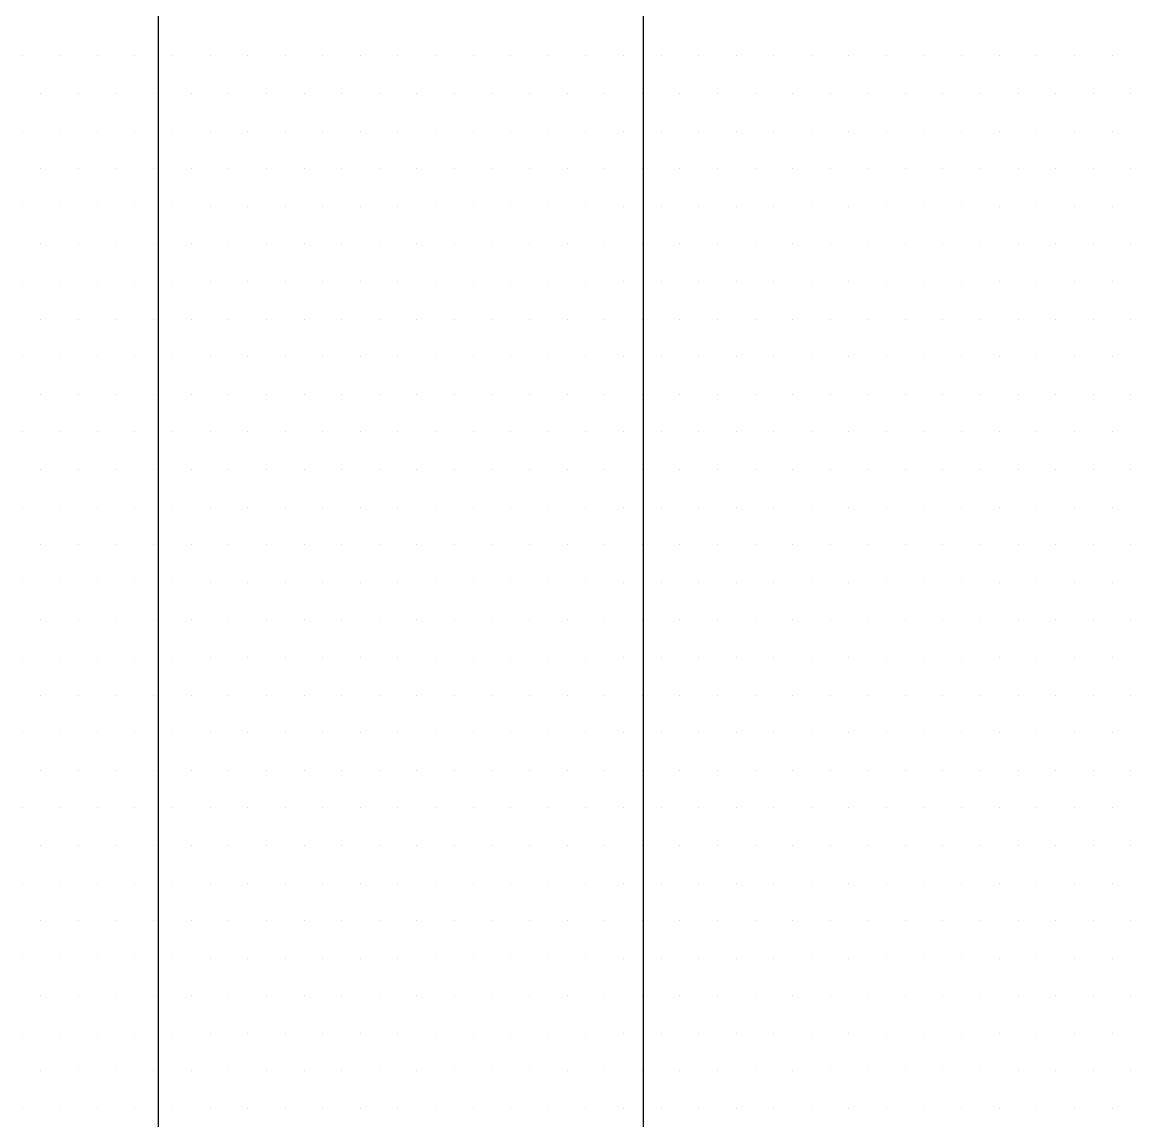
# Model space of a CAD drawing. Header units: millimetres. Extents: x 43168.9 to 43194.6, y -25545.1 to -25543.4.
# Drawn here: x 43175.3739 to 43175.4676, y -25544.0973 to -25544.0045 of the extents above; entities that cross this region are included whole.
import ezdxf

# ---------------------------------------------------------------- set-up
doc = ezdxf.new("R2010")
doc.units = ezdxf.units.MM
doc.header["$LTSCALE"] = 200
doc.layers.add('olcuic_sgh', color=183, linetype='Continuous')
doc.layers.add('tarama-zemin_sgh', color=197, linetype='Continuous')

msp = doc.modelspace()

# ---------------------------------------------------------------- linework, layer by layer
at = {"layer": 'olcuic_sgh'}
for p, q in [((43175.385397, -25543.91366), (43175.385397, -25544.465169)), ((43175.426361, -25543.91366), (43175.426361, -25544.465169))]:
    msp.add_line(p, q, dxfattribs=at)
at = {"layer": 'tarama-zemin_sgh'}
for p, q in [((43175.3739, -25544.00735), (43175.3739, -25544.00735)), ((43175.377075, -25544.00735), (43175.377075, -25544.00735)), ((43175.38025, -25544.00735), (43175.38025, -25544.00735)), ((43175.383425, -25544.00735), (43175.383425, -25544.00735)), ((43175.3866, -25544.00735), (43175.3866, -25544.00735)), ((43175.389775, -25544.00735), (43175.389775, -25544.00735)), ((43175.39295, -25544.00735), (43175.39295, -25544.00735)), ((43175.396125, -25544.00735), (43175.396125, -25544.00735)), ((43175.3993, -25544.00735), (43175.3993, -25544.00735)), ((43175.402475, -25544.00735), (43175.402475, -25544.00735)), ((43175.40565, -25544.00735), (43175.40565, -25544.00735)), ((43175.408825, -25544.00735), (43175.408825, -25544.00735)), ((43175.412, -25544.00735), (43175.412, -25544.00735)), ((43175.415175, -25544.00735), (43175.415175, -25544.00735)), ((43175.41835, -25544.00735), (43175.41835, -25544.00735)), ((43175.421525, -25544.00735), (43175.421525, -25544.00735)), ((43175.4247, -25544.00735), (43175.4247, -25544.00735)), ((43175.427875, -25544.00735), (43175.427875, -25544.00735)), ((43175.43105, -25544.00735), (43175.43105, -25544.00735)), ((43175.434225, -25544.00735), (43175.434225, -25544.00735)), ((43175.4374, -25544.00735), (43175.4374, -25544.00735)), ((43175.440575, -25544.00735), (43175.440575, -25544.00735)), ((43175.44375, -25544.00735), (43175.44375, -25544.00735)), ((43175.446925, -25544.00735), (43175.446925, -25544.00735)), ((43175.4501, -25544.00735), (43175.4501, -25544.00735)), ((43175.453275, -25544.00735), (43175.453275, -25544.00735)), ((43175.45645, -25544.00735), (43175.45645, -25544.00735)), ((43175.459625, -25544.00735), (43175.459625, -25544.00735)), ((43175.4628, -25544.00735), (43175.4628, -25544.00735)), ((43175.465975, -25544.00735), (43175.465975, -25544.00735)), ((43175.375487, -25544.010525), (43175.375487, -25544.010525)), ((43175.378662, -25544.010525), (43175.378662, -25544.010525)), ((43175.381837, -25544.010525), (43175.381837, -25544.010525)), ((43175.385012, -25544.010525), (43175.385012, -25544.010525)), ((43175.388187, -25544.010525), (43175.388187, -25544.010525)), ((43175.391362, -25544.010525), (43175.391362, -25544.010525)), ((43175.394537, -25544.010525), (43175.394537, -25544.010525)), ((43175.397712, -25544.010525), (43175.397712, -25544.010525)), ((43175.400887, -25544.010525), (43175.400887, -25544.010525)), ((43175.404062, -25544.010525), (43175.404062, -25544.010525)), ((43175.407237, -25544.010525), (43175.407237, -25544.010525)), ((43175.410412, -25544.010525), (43175.410412, -25544.010525)), ((43175.413587, -25544.010525), (43175.413587, -25544.010525)), ((43175.416762, -25544.010525), (43175.416762, -25544.010525)), ((43175.419937, -25544.010525), (43175.419937, -25544.010525)), ((43175.423112, -25544.010525), (43175.423112, -25544.010525)), ((43175.426287, -25544.010525), (43175.426287, -25544.010525)), ((43175.429462, -25544.010525), (43175.429462, -25544.010525)), ((43175.432637, -25544.010525), (43175.432637, -25544.010525)), ((43175.435812, -25544.010525), (43175.435812, -25544.010525)), ((43175.438987, -25544.010525), (43175.438987, -25544.010525)), ((43175.442162, -25544.010525), (43175.442162, -25544.010525)), ((43175.445337, -25544.010525), (43175.445337, -25544.010525)), ((43175.448512, -25544.010525), (43175.448512, -25544.010525)), ((43175.451687, -25544.010525), (43175.451687, -25544.010525)), ((43175.454862, -25544.010525), (43175.454862, -25544.010525)), ((43175.458037, -25544.010525), (43175.458037, -25544.010525)), ((43175.461212, -25544.010525), (43175.461212, -25544.010525)), ((43175.464387, -25544.010525), (43175.464387, -25544.010525)), ((43175.467562, -25544.010525), (43175.467562, -25544.010525)), ((43175.3739, -25544.0137), (43175.3739, -25544.0137)), ((43175.377075, -25544.0137), (43175.377075, -25544.0137)), ((43175.38025, -25544.0137), (43175.38025, -25544.0137)), ((43175.383425, -25544.0137), (43175.383425, -25544.0137)), ((43175.3866, -25544.0137), (43175.3866, -25544.0137)), ((43175.389775, -25544.0137), (43175.389775, -25544.0137)), ((43175.39295, -25544.0137), (43175.39295, -25544.0137)), ((43175.396125, -25544.0137), (43175.396125, -25544.0137)), ((43175.3993, -25544.0137), (43175.3993, -25544.0137)), ((43175.402475, -25544.0137), (43175.402475, -25544.0137)), ((43175.40565, -25544.0137), (43175.40565, -25544.0137)), ((43175.408825, -25544.0137), (43175.408825, -25544.0137)), ((43175.412, -25544.0137), (43175.412, -25544.0137)), ((43175.415175, -25544.0137), (43175.415175, -25544.0137)), ((43175.41835, -25544.0137), (43175.41835, -25544.0137)), ((43175.421525, -25544.0137), (43175.421525, -25544.0137)), ((43175.4247, -25544.0137), (43175.4247, -25544.0137)), ((43175.427875, -25544.0137), (43175.427875, -25544.0137)), ((43175.43105, -25544.0137), (43175.43105, -25544.0137)), ((43175.434225, -25544.0137), (43175.434225, -25544.0137)), ((43175.4374, -25544.0137), (43175.4374, -25544.0137)), ((43175.440575, -25544.0137), (43175.440575, -25544.0137)), ((43175.44375, -25544.0137), (43175.44375, -25544.0137)), ((43175.446925, -25544.0137), (43175.446925, -25544.0137)), ((43175.4501, -25544.0137), (43175.4501, -25544.0137)), ((43175.453275, -25544.0137), (43175.453275, -25544.0137)), ((43175.45645, -25544.0137), (43175.45645, -25544.0137)), ((43175.459625, -25544.0137), (43175.459625, -25544.0137)), ((43175.4628, -25544.0137), (43175.4628, -25544.0137)), ((43175.465975, -25544.0137), (43175.465975, -25544.0137)), ((43175.375487, -25544.016875), (43175.375487, -25544.016875)), ((43175.378662, -25544.016875), (43175.378662, -25544.016875)), ((43175.381837, -25544.016875), (43175.381837, -25544.016875)), ((43175.385012, -25544.016875), (43175.385012, -25544.016875)), ((43175.388187, -25544.016875), (43175.388187, -25544.016875)), ((43175.391362, -25544.016875), (43175.391362, -25544.016875)), ((43175.394537, -25544.016875), (43175.394537, -25544.016875)), ((43175.397712, -25544.016875), (43175.397712, -25544.016875)), ((43175.400887, -25544.016875), (43175.400887, -25544.016875)), ((43175.404062, -25544.016875), (43175.404062, -25544.016875)), ((43175.407237, -25544.016875), (43175.407237, -25544.016875)), ((43175.410412, -25544.016875), (43175.410412, -25544.016875)), ((43175.413587, -25544.016875), (43175.413587, -25544.016875)), ((43175.416762, -25544.016875), (43175.416762, -25544.016875)), ((43175.419937, -25544.016875), (43175.419937, -25544.016875)), ((43175.423112, -25544.016875), (43175.423112, -25544.016875)), ((43175.426287, -25544.016875), (43175.426287, -25544.016875)), ((43175.429462, -25544.016875), (43175.429462, -25544.016875)), ((43175.432637, -25544.016875), (43175.432637, -25544.016875)), ((43175.435812, -25544.016875), (43175.435812, -25544.016875)), ((43175.438987, -25544.016875), (43175.438987, -25544.016875)), ((43175.442162, -25544.016875), (43175.442162, -25544.016875)), ((43175.445337, -25544.016875), (43175.445337, -25544.016875)), ((43175.448512, -25544.016875), (43175.448512, -25544.016875)), ((43175.451687, -25544.016875), (43175.451687, -25544.016875)), ((43175.454862, -25544.016875), (43175.454862, -25544.016875)), ((43175.458037, -25544.016875), (43175.458037, -25544.016875)), ((43175.461212, -25544.016875), (43175.461212, -25544.016875)), ((43175.464387, -25544.016875), (43175.464387, -25544.016875)), ((43175.467562, -25544.016875), (43175.467562, -25544.016875)), ((43175.3739, -25544.02005), (43175.3739, -25544.02005)), ((43175.377075, -25544.02005), (43175.377075, -25544.02005)), ((43175.38025, -25544.02005), (43175.38025, -25544.02005)), ((43175.383425, -25544.02005), (43175.383425, -25544.02005)), ((43175.3866, -25544.02005), (43175.3866, -25544.02005)), ((43175.389775, -25544.02005), (43175.389775, -25544.02005)), ((43175.39295, -25544.02005), (43175.39295, -25544.02005)), ((43175.396125, -25544.02005), (43175.396125, -25544.02005)), ((43175.3993, -25544.02005), (43175.3993, -25544.02005)), ((43175.402475, -25544.02005), (43175.402475, -25544.02005)), ((43175.40565, -25544.02005), (43175.40565, -25544.02005)), ((43175.408825, -25544.02005), (43175.408825, -25544.02005)), ((43175.412, -25544.02005), (43175.412, -25544.02005)), ((43175.415175, -25544.02005), (43175.415175, -25544.02005)), ((43175.41835, -25544.02005), (43175.41835, -25544.02005)), ((43175.421525, -25544.02005), (43175.421525, -25544.02005)), ((43175.4247, -25544.02005), (43175.4247, -25544.02005)), ((43175.427875, -25544.02005), (43175.427875, -25544.02005)), ((43175.43105, -25544.02005), (43175.43105, -25544.02005)), ((43175.434225, -25544.02005), (43175.434225, -25544.02005)), ((43175.4374, -25544.02005), (43175.4374, -25544.02005)), ((43175.440575, -25544.02005), (43175.440575, -25544.02005)), ((43175.44375, -25544.02005), (43175.44375, -25544.02005)), ((43175.446925, -25544.02005), (43175.446925, -25544.02005)), ((43175.4501, -25544.02005), (43175.4501, -25544.02005)), ((43175.453275, -25544.02005), (43175.453275, -25544.02005)), ((43175.45645, -25544.02005), (43175.45645, -25544.02005)), ((43175.459625, -25544.02005), (43175.459625, -25544.02005)), ((43175.4628, -25544.02005), (43175.4628, -25544.02005)), ((43175.465975, -25544.02005), (43175.465975, -25544.02005)), ((43175.375487, -25544.023225), (43175.375487, -25544.023225)), ((43175.378662, -25544.023225), (43175.378662, -25544.023225)), ((43175.381837, -25544.023225), (43175.381837, -25544.023225)), ((43175.385012, -25544.023225), (43175.385012, -25544.023225)), ((43175.388187, -25544.023225), (43175.388187, -25544.023225)), ((43175.391362, -25544.023225), (43175.391362, -25544.023225)), ((43175.394537, -25544.023225), (43175.394537, -25544.023225)), ((43175.397712, -25544.023225), (43175.397712, -25544.023225)), ((43175.400887, -25544.023225), (43175.400887, -25544.023225)), ((43175.404062, -25544.023225), (43175.404062, -25544.023225)), ((43175.407237, -25544.023225), (43175.407237, -25544.023225)), ((43175.410412, -25544.023225), (43175.410412, -25544.023225)), ((43175.413587, -25544.023225), (43175.413587, -25544.023225)), ((43175.416762, -25544.023225), (43175.416762, -25544.023225)), ((43175.419937, -25544.023225), (43175.419937, -25544.023225)), ((43175.423112, -25544.023225), (43175.423112, -25544.023225)), ((43175.426287, -25544.023225), (43175.426287, -25544.023225)), ((43175.429462, -25544.023225), (43175.429462, -25544.023225)), ((43175.432637, -25544.023225), (43175.432637, -25544.023225)), ((43175.435812, -25544.023225), (43175.435812, -25544.023225)), ((43175.438987, -25544.023225), (43175.438987, -25544.023225)), ((43175.442162, -25544.023225), (43175.442162, -25544.023225)), ((43175.445337, -25544.023225), (43175.445337, -25544.023225)), ((43175.448512, -25544.023225), (43175.448512, -25544.023225)), ((43175.451687, -25544.023225), (43175.451687, -25544.023225)), ((43175.454862, -25544.023225), (43175.454862, -25544.023225)), ((43175.458037, -25544.023225), (43175.458037, -25544.023225)), ((43175.461212, -25544.023225), (43175.461212, -25544.023225)), ((43175.464387, -25544.023225), (43175.464387, -25544.023225)), ((43175.467562, -25544.023225), (43175.467562, -25544.023225)), ((43175.3739, -25544.0264), (43175.3739, -25544.0264)), ((43175.377075, -25544.0264), (43175.377075, -25544.0264)), ((43175.38025, -25544.0264), (43175.38025, -25544.0264)), ((43175.383425, -25544.0264), (43175.383425, -25544.0264)), ((43175.3866, -25544.0264), (43175.3866, -25544.0264)), ((43175.389775, -25544.0264), (43175.389775, -25544.0264)), ((43175.39295, -25544.0264), (43175.39295, -25544.0264)), ((43175.396125, -25544.0264), (43175.396125, -25544.0264)), ((43175.3993, -25544.0264), (43175.3993, -25544.0264)), ((43175.402475, -25544.0264), (43175.402475, -25544.0264)), ((43175.40565, -25544.0264), (43175.40565, -25544.0264)), ((43175.408825, -25544.0264), (43175.408825, -25544.0264)), ((43175.412, -25544.0264), (43175.412, -25544.0264)), ((43175.415175, -25544.0264), (43175.415175, -25544.0264)), ((43175.41835, -25544.0264), (43175.41835, -25544.0264)), ((43175.421525, -25544.0264), (43175.421525, -25544.0264)), ((43175.4247, -25544.0264), (43175.4247, -25544.0264)), ((43175.427875, -25544.0264), (43175.427875, -25544.0264)), ((43175.43105, -25544.0264), (43175.43105, -25544.0264)), ((43175.434225, -25544.0264), (43175.434225, -25544.0264)), ((43175.4374, -25544.0264), (43175.4374, -25544.0264)), ((43175.440575, -25544.0264), (43175.440575, -25544.0264)), ((43175.44375, -25544.0264), (43175.44375, -25544.0264)), ((43175.446925, -25544.0264), (43175.446925, -25544.0264)), ((43175.4501, -25544.0264), (43175.4501, -25544.0264)), ((43175.453275, -25544.0264), (43175.453275, -25544.0264)), ((43175.45645, -25544.0264), (43175.45645, -25544.0264)), ((43175.459625, -25544.0264), (43175.459625, -25544.0264)), ((43175.4628, -25544.0264), (43175.4628, -25544.0264)), ((43175.465975, -25544.0264), (43175.465975, -25544.0264)), ((43175.375487, -25544.029575), (43175.375487, -25544.029575)), ((43175.378662, -25544.029575), (43175.378662, -25544.029575)), ((43175.381837, -25544.029575), (43175.381837, -25544.029575)), ((43175.385012, -25544.029575), (43175.385012, -25544.029575)), ((43175.388187, -25544.029575), (43175.388187, -25544.029575)), ((43175.391362, -25544.029575), (43175.391362, -25544.029575)), ((43175.394537, -25544.029575), (43175.394537, -25544.029575)), ((43175.397712, -25544.029575), (43175.397712, -25544.029575)), ((43175.400887, -25544.029575), (43175.400887, -25544.029575)), ((43175.404062, -25544.029575), (43175.404062, -25544.029575)), ((43175.407237, -25544.029575), (43175.407237, -25544.029575)), ((43175.410412, -25544.029575), (43175.410412, -25544.029575)), ((43175.413587, -25544.029575), (43175.413587, -25544.029575)), ((43175.416762, -25544.029575), (43175.416762, -25544.029575)), ((43175.419937, -25544.029575), (43175.419937, -25544.029575)), ((43175.423112, -25544.029575), (43175.423112, -25544.029575)), ((43175.426287, -25544.029575), (43175.426287, -25544.029575)), ((43175.429462, -25544.029575), (43175.429462, -25544.029575)), ((43175.432637, -25544.029575), (43175.432637, -25544.029575)), ((43175.435812, -25544.029575), (43175.435812, -25544.029575)), ((43175.438987, -25544.029575), (43175.438987, -25544.029575)), ((43175.442162, -25544.029575), (43175.442162, -25544.029575)), ((43175.445337, -25544.029575), (43175.445337, -25544.029575)), ((43175.448512, -25544.029575), (43175.448512, -25544.029575)), ((43175.451687, -25544.029575), (43175.451687, -25544.029575)), ((43175.454862, -25544.029575), (43175.454862, -25544.029575)), ((43175.458037, -25544.029575), (43175.458037, -25544.029575)), ((43175.461212, -25544.029575), (43175.461212, -25544.029575)), ((43175.464387, -25544.029575), (43175.464387, -25544.029575)), ((43175.467562, -25544.029575), (43175.467562, -25544.029575)), ((43175.3739, -25544.03275), (43175.3739, -25544.03275)), ((43175.377075, -25544.03275), (43175.377075, -25544.03275)), ((43175.38025, -25544.03275), (43175.38025, -25544.03275)), ((43175.383425, -25544.03275), (43175.383425, -25544.03275)), ((43175.3866, -25544.03275), (43175.3866, -25544.03275)), ((43175.389775, -25544.03275), (43175.389775, -25544.03275)), ((43175.39295, -25544.03275), (43175.39295, -25544.03275)), ((43175.396125, -25544.03275), (43175.396125, -25544.03275)), ((43175.3993, -25544.03275), (43175.3993, -25544.03275)), ((43175.402475, -25544.03275), (43175.402475, -25544.03275)), ((43175.40565, -25544.03275), (43175.40565, -25544.03275)), ((43175.408825, -25544.03275), (43175.408825, -25544.03275)), ((43175.412, -25544.03275), (43175.412, -25544.03275)), ((43175.415175, -25544.03275), (43175.415175, -25544.03275)), ((43175.41835, -25544.03275), (43175.41835, -25544.03275)), ((43175.421525, -25544.03275), (43175.421525, -25544.03275)), ((43175.4247, -25544.03275), (43175.4247, -25544.03275)), ((43175.427875, -25544.03275), (43175.427875, -25544.03275)), ((43175.43105, -25544.03275), (43175.43105, -25544.03275)), ((43175.434225, -25544.03275), (43175.434225, -25544.03275)), ((43175.4374, -25544.03275), (43175.4374, -25544.03275)), ((43175.440575, -25544.03275), (43175.440575, -25544.03275)), ((43175.44375, -25544.03275), (43175.44375, -25544.03275)), ((43175.446925, -25544.03275), (43175.446925, -25544.03275)), ((43175.4501, -25544.03275), (43175.4501, -25544.03275)), ((43175.453275, -25544.03275), (43175.453275, -25544.03275)), ((43175.45645, -25544.03275), (43175.45645, -25544.03275)), ((43175.459625, -25544.03275), (43175.459625, -25544.03275)), ((43175.4628, -25544.03275), (43175.4628, -25544.03275)), ((43175.465975, -25544.03275), (43175.465975, -25544.03275)), ((43175.375487, -25544.035925), (43175.375487, -25544.035925)), ((43175.378662, -25544.035925), (43175.378662, -25544.035925)), ((43175.381837, -25544.035925), (43175.381837, -25544.035925)), ((43175.385012, -25544.035925), (43175.385012, -25544.035925)), ((43175.388187, -25544.035925), (43175.388187, -25544.035925)), ((43175.391362, -25544.035925), (43175.391362, -25544.035925)), ((43175.394537, -25544.035925), (43175.394537, -25544.035925)), ((43175.397712, -25544.035925), (43175.397712, -25544.035925)), ((43175.400887, -25544.035925), (43175.400887, -25544.035925)), ((43175.404062, -25544.035925), (43175.404062, -25544.035925)), ((43175.407237, -25544.035925), (43175.407237, -25544.035925)), ((43175.410412, -25544.035925), (43175.410412, -25544.035925)), ((43175.413587, -25544.035925), (43175.413587, -25544.035925)), ((43175.416762, -25544.035925), (43175.416762, -25544.035925)), ((43175.419937, -25544.035925), (43175.419937, -25544.035925)), ((43175.423112, -25544.035925), (43175.423112, -25544.035925)), ((43175.426287, -25544.035925), (43175.426287, -25544.035925)), ((43175.429462, -25544.035925), (43175.429462, -25544.035925)), ((43175.432637, -25544.035925), (43175.432637, -25544.035925)), ((43175.435812, -25544.035925), (43175.435812, -25544.035925)), ((43175.438987, -25544.035925), (43175.438987, -25544.035925)), ((43175.442162, -25544.035925), (43175.442162, -25544.035925)), ((43175.445337, -25544.035925), (43175.445337, -25544.035925)), ((43175.448512, -25544.035925), (43175.448512, -25544.035925)), ((43175.451687, -25544.035925), (43175.451687, -25544.035925)), ((43175.454862, -25544.035925), (43175.454862, -25544.035925)), ((43175.458037, -25544.035925), (43175.458037, -25544.035925)), ((43175.461212, -25544.035925), (43175.461212, -25544.035925)), ((43175.464387, -25544.035925), (43175.464387, -25544.035925)), ((43175.467562, -25544.035925), (43175.467562, -25544.035925)), ((43175.3739, -25544.0391), (43175.3739, -25544.0391)), ((43175.377075, -25544.0391), (43175.377075, -25544.0391)), ((43175.38025, -25544.0391), (43175.38025, -25544.0391)), ((43175.383425, -25544.0391), (43175.383425, -25544.0391)), ((43175.3866, -25544.0391), (43175.3866, -25544.0391)), ((43175.389775, -25544.0391), (43175.389775, -25544.0391)), ((43175.39295, -25544.0391), (43175.39295, -25544.0391)), ((43175.396125, -25544.0391), (43175.396125, -25544.0391)), ((43175.3993, -25544.0391), (43175.3993, -25544.0391)), ((43175.402475, -25544.0391), (43175.402475, -25544.0391)), ((43175.40565, -25544.0391), (43175.40565, -25544.0391)), ((43175.408825, -25544.0391), (43175.408825, -25544.0391)), ((43175.412, -25544.0391), (43175.412, -25544.0391)), ((43175.415175, -25544.0391), (43175.415175, -25544.0391)), ((43175.41835, -25544.0391), (43175.41835, -25544.0391)), ((43175.421525, -25544.0391), (43175.421525, -25544.0391)), ((43175.4247, -25544.0391), (43175.4247, -25544.0391)), ((43175.427875, -25544.0391), (43175.427875, -25544.0391)), ((43175.43105, -25544.0391), (43175.43105, -25544.0391)), ((43175.434225, -25544.0391), (43175.434225, -25544.0391)), ((43175.4374, -25544.0391), (43175.4374, -25544.0391)), ((43175.440575, -25544.0391), (43175.440575, -25544.0391)), ((43175.44375, -25544.0391), (43175.44375, -25544.0391)), ((43175.446925, -25544.0391), (43175.446925, -25544.0391)), ((43175.4501, -25544.0391), (43175.4501, -25544.0391)), ((43175.453275, -25544.0391), (43175.453275, -25544.0391)), ((43175.45645, -25544.0391), (43175.45645, -25544.0391)), ((43175.459625, -25544.0391), (43175.459625, -25544.0391)), ((43175.4628, -25544.0391), (43175.4628, -25544.0391)), ((43175.465975, -25544.0391), (43175.465975, -25544.0391)), ((43175.375487, -25544.042275), (43175.375487, -25544.042275)), ((43175.378662, -25544.042275), (43175.378662, -25544.042275)), ((43175.381837, -25544.042275), (43175.381837, -25544.042275)), ((43175.385012, -25544.042275), (43175.385012, -25544.042275)), ((43175.388187, -25544.042275), (43175.388187, -25544.042275)), ((43175.391362, -25544.042275), (43175.391362, -25544.042275)), ((43175.394537, -25544.042275), (43175.394537, -25544.042275)), ((43175.397712, -25544.042275), (43175.397712, -25544.042275)), ((43175.400887, -25544.042275), (43175.400887, -25544.042275)), ((43175.404062, -25544.042275), (43175.404062, -25544.042275)), ((43175.407237, -25544.042275), (43175.407237, -25544.042275)), ((43175.410412, -25544.042275), (43175.410412, -25544.042275)), ((43175.413587, -25544.042275), (43175.413587, -25544.042275)), ((43175.416762, -25544.042275), (43175.416762, -25544.042275)), ((43175.419937, -25544.042275), (43175.419937, -25544.042275)), ((43175.423112, -25544.042275), (43175.423112, -25544.042275)), ((43175.426287, -25544.042275), (43175.426287, -25544.042275)), ((43175.429462, -25544.042275), (43175.429462, -25544.042275)), ((43175.432637, -25544.042275), (43175.432637, -25544.042275)), ((43175.435812, -25544.042275), (43175.435812, -25544.042275)), ((43175.438987, -25544.042275), (43175.438987, -25544.042275)), ((43175.442162, -25544.042275), (43175.442162, -25544.042275)), ((43175.445337, -25544.042275), (43175.445337, -25544.042275)), ((43175.448512, -25544.042275), (43175.448512, -25544.042275)), ((43175.451687, -25544.042275), (43175.451687, -25544.042275)), ((43175.454862, -25544.042275), (43175.454862, -25544.042275)), ((43175.458037, -25544.042275), (43175.458037, -25544.042275)), ((43175.461212, -25544.042275), (43175.461212, -25544.042275)), ((43175.464387, -25544.042275), (43175.464387, -25544.042275)), ((43175.467562, -25544.042275), (43175.467562, -25544.042275)), ((43175.3739, -25544.04545), (43175.3739, -25544.04545)), ((43175.377075, -25544.04545), (43175.377075, -25544.04545)), ((43175.38025, -25544.04545), (43175.38025, -25544.04545)), ((43175.383425, -25544.04545), (43175.383425, -25544.04545)), ((43175.3866, -25544.04545), (43175.3866, -25544.04545)), ((43175.389775, -25544.04545), (43175.389775, -25544.04545)), ((43175.39295, -25544.04545), (43175.39295, -25544.04545)), ((43175.396125, -25544.04545), (43175.396125, -25544.04545)), ((43175.3993, -25544.04545), (43175.3993, -25544.04545)), ((43175.402475, -25544.04545), (43175.402475, -25544.04545)), ((43175.40565, -25544.04545), (43175.40565, -25544.04545)), ((43175.408825, -25544.04545), (43175.408825, -25544.04545)), ((43175.412, -25544.04545), (43175.412, -25544.04545)), ((43175.415175, -25544.04545), (43175.415175, -25544.04545)), ((43175.41835, -25544.04545), (43175.41835, -25544.04545)), ((43175.421525, -25544.04545), (43175.421525, -25544.04545)), ((43175.4247, -25544.04545), (43175.4247, -25544.04545)), ((43175.427875, -25544.04545), (43175.427875, -25544.04545)), ((43175.43105, -25544.04545), (43175.43105, -25544.04545)), ((43175.434225, -25544.04545), (43175.434225, -25544.04545)), ((43175.4374, -25544.04545), (43175.4374, -25544.04545)), ((43175.440575, -25544.04545), (43175.440575, -25544.04545)), ((43175.44375, -25544.04545), (43175.44375, -25544.04545)), ((43175.446925, -25544.04545), (43175.446925, -25544.04545)), ((43175.4501, -25544.04545), (43175.4501, -25544.04545)), ((43175.453275, -25544.04545), (43175.453275, -25544.04545)), ((43175.45645, -25544.04545), (43175.45645, -25544.04545)), ((43175.459625, -25544.04545), (43175.459625, -25544.04545)), ((43175.4628, -25544.04545), (43175.4628, -25544.04545)), ((43175.465975, -25544.04545), (43175.465975, -25544.04545)), ((43175.375487, -25544.048625), (43175.375487, -25544.048625)), ((43175.378662, -25544.048625), (43175.378662, -25544.048625)), ((43175.381837, -25544.048625), (43175.381837, -25544.048625)), ((43175.385012, -25544.048625), (43175.385012, -25544.048625)), ((43175.388187, -25544.048625), (43175.388187, -25544.048625)), ((43175.391362, -25544.048625), (43175.391362, -25544.048625)), ((43175.394537, -25544.048625), (43175.394537, -25544.048625)), ((43175.397712, -25544.048625), (43175.397712, -25544.048625)), ((43175.400887, -25544.048625), (43175.400887, -25544.048625)), ((43175.404062, -25544.048625), (43175.404062, -25544.048625)), ((43175.407237, -25544.048625), (43175.407237, -25544.048625)), ((43175.410412, -25544.048625), (43175.410412, -25544.048625)), ((43175.413587, -25544.048625), (43175.413587, -25544.048625)), ((43175.416762, -25544.048625), (43175.416762, -25544.048625)), ((43175.419937, -25544.048625), (43175.419937, -25544.048625)), ((43175.423112, -25544.048625), (43175.423112, -25544.048625)), ((43175.426287, -25544.048625), (43175.426287, -25544.048625)), ((43175.429462, -25544.048625), (43175.429462, -25544.048625)), ((43175.432637, -25544.048625), (43175.432637, -25544.048625)), ((43175.435812, -25544.048625), (43175.435812, -25544.048625)), ((43175.438987, -25544.048625), (43175.438987, -25544.048625)), ((43175.442162, -25544.048625), (43175.442162, -25544.048625)), ((43175.445337, -25544.048625), (43175.445337, -25544.048625)), ((43175.448512, -25544.048625), (43175.448512, -25544.048625)), ((43175.451687, -25544.048625), (43175.451687, -25544.048625)), ((43175.454862, -25544.048625), (43175.454862, -25544.048625)), ((43175.458037, -25544.048625), (43175.458037, -25544.048625)), ((43175.461212, -25544.048625), (43175.461212, -25544.048625)), ((43175.464387, -25544.048625), (43175.464387, -25544.048625)), ((43175.467562, -25544.048625), (43175.467562, -25544.048625)), ((43175.3739, -25544.0518), (43175.3739, -25544.0518)), ((43175.377075, -25544.0518), (43175.377075, -25544.0518)), ((43175.38025, -25544.0518), (43175.38025, -25544.0518)), ((43175.383425, -25544.0518), (43175.383425, -25544.0518)), ((43175.3866, -25544.0518), (43175.3866, -25544.0518)), ((43175.389775, -25544.0518), (43175.389775, -25544.0518)), ((43175.39295, -25544.0518), (43175.39295, -25544.0518)), ((43175.396125, -25544.0518), (43175.396125, -25544.0518)), ((43175.3993, -25544.0518), (43175.3993, -25544.0518)), ((43175.402475, -25544.0518), (43175.402475, -25544.0518)), ((43175.40565, -25544.0518), (43175.40565, -25544.0518)), ((43175.408825, -25544.0518), (43175.408825, -25544.0518)), ((43175.412, -25544.0518), (43175.412, -25544.0518)), ((43175.415175, -25544.0518), (43175.415175, -25544.0518)), ((43175.41835, -25544.0518), (43175.41835, -25544.0518)), ((43175.421525, -25544.0518), (43175.421525, -25544.0518)), ((43175.4247, -25544.0518), (43175.4247, -25544.0518)), ((43175.427875, -25544.0518), (43175.427875, -25544.0518)), ((43175.43105, -25544.0518), (43175.43105, -25544.0518)), ((43175.434225, -25544.0518), (43175.434225, -25544.0518)), ((43175.4374, -25544.0518), (43175.4374, -25544.0518)), ((43175.440575, -25544.0518), (43175.440575, -25544.0518)), ((43175.44375, -25544.0518), (43175.44375, -25544.0518)), ((43175.446925, -25544.0518), (43175.446925, -25544.0518)), ((43175.4501, -25544.0518), (43175.4501, -25544.0518)), ((43175.453275, -25544.0518), (43175.453275, -25544.0518)), ((43175.45645, -25544.0518), (43175.45645, -25544.0518)), ((43175.459625, -25544.0518), (43175.459625, -25544.0518)), ((43175.4628, -25544.0518), (43175.4628, -25544.0518)), ((43175.465975, -25544.0518), (43175.465975, -25544.0518)), ((43175.375487, -25544.054975), (43175.375487, -25544.054975)), ((43175.378662, -25544.054975), (43175.378662, -25544.054975)), ((43175.381837, -25544.054975), (43175.381837, -25544.054975)), ((43175.385012, -25544.054975), (43175.385012, -25544.054975)), ((43175.388187, -25544.054975), (43175.388187, -25544.054975)), ((43175.391362, -25544.054975), (43175.391362, -25544.054975)), ((43175.394537, -25544.054975), (43175.394537, -25544.054975)), ((43175.397712, -25544.054975), (43175.397712, -25544.054975)), ((43175.400887, -25544.054975), (43175.400887, -25544.054975)), ((43175.404062, -25544.054975), (43175.404062, -25544.054975)), ((43175.407237, -25544.054975), (43175.407237, -25544.054975)), ((43175.410412, -25544.054975), (43175.410412, -25544.054975)), ((43175.413587, -25544.054975), (43175.413587, -25544.054975)), ((43175.416762, -25544.054975), (43175.416762, -25544.054975)), ((43175.419937, -25544.054975), (43175.419937, -25544.054975)), ((43175.423112, -25544.054975), (43175.423112, -25544.054975)), ((43175.426287, -25544.054975), (43175.426287, -25544.054975)), ((43175.429462, -25544.054975), (43175.429462, -25544.054975)), ((43175.432637, -25544.054975), (43175.432637, -25544.054975)), ((43175.435812, -25544.054975), (43175.435812, -25544.054975)), ((43175.438987, -25544.054975), (43175.438987, -25544.054975)), ((43175.442162, -25544.054975), (43175.442162, -25544.054975)), ((43175.445337, -25544.054975), (43175.445337, -25544.054975)), ((43175.448512, -25544.054975), (43175.448512, -25544.054975)), ((43175.451687, -25544.054975), (43175.451687, -25544.054975)), ((43175.454862, -25544.054975), (43175.454862, -25544.054975)), ((43175.458037, -25544.054975), (43175.458037, -25544.054975)), ((43175.461212, -25544.054975), (43175.461212, -25544.054975)), ((43175.464387, -25544.054975), (43175.464387, -25544.054975)), ((43175.467562, -25544.054975), (43175.467562, -25544.054975)), ((43175.3739, -25544.05815), (43175.3739, -25544.05815)), ((43175.377075, -25544.05815), (43175.377075, -25544.05815)), ((43175.38025, -25544.05815), (43175.38025, -25544.05815)), ((43175.383425, -25544.05815), (43175.383425, -25544.05815)), ((43175.3866, -25544.05815), (43175.3866, -25544.05815)), ((43175.389775, -25544.05815), (43175.389775, -25544.05815)), ((43175.39295, -25544.05815), (43175.39295, -25544.05815)), ((43175.396125, -25544.05815), (43175.396125, -25544.05815)), ((43175.3993, -25544.05815), (43175.3993, -25544.05815)), ((43175.402475, -25544.05815), (43175.402475, -25544.05815)), ((43175.40565, -25544.05815), (43175.40565, -25544.05815)), ((43175.408825, -25544.05815), (43175.408825, -25544.05815)), ((43175.412, -25544.05815), (43175.412, -25544.05815)), ((43175.415175, -25544.05815), (43175.415175, -25544.05815)), ((43175.41835, -25544.05815), (43175.41835, -25544.05815)), ((43175.421525, -25544.05815), (43175.421525, -25544.05815)), ((43175.4247, -25544.05815), (43175.4247, -25544.05815)), ((43175.427875, -25544.05815), (43175.427875, -25544.05815)), ((43175.43105, -25544.05815), (43175.43105, -25544.05815)), ((43175.434225, -25544.05815), (43175.434225, -25544.05815)), ((43175.4374, -25544.05815), (43175.4374, -25544.05815)), ((43175.440575, -25544.05815), (43175.440575, -25544.05815)), ((43175.44375, -25544.05815), (43175.44375, -25544.05815)), ((43175.446925, -25544.05815), (43175.446925, -25544.05815)), ((43175.4501, -25544.05815), (43175.4501, -25544.05815)), ((43175.453275, -25544.05815), (43175.453275, -25544.05815)), ((43175.45645, -25544.05815), (43175.45645, -25544.05815)), ((43175.459625, -25544.05815), (43175.459625, -25544.05815)), ((43175.4628, -25544.05815), (43175.4628, -25544.05815)), ((43175.465975, -25544.05815), (43175.465975, -25544.05815)), ((43175.375487, -25544.061325), (43175.375487, -25544.061325)), ((43175.378662, -25544.061325), (43175.378662, -25544.061325)), ((43175.381837, -25544.061325), (43175.381837, -25544.061325)), ((43175.385012, -25544.061325), (43175.385012, -25544.061325)), ((43175.388187, -25544.061325), (43175.388187, -25544.061325)), ((43175.391362, -25544.061325), (43175.391362, -25544.061325)), ((43175.394537, -25544.061325), (43175.394537, -25544.061325)), ((43175.397712, -25544.061325), (43175.397712, -25544.061325)), ((43175.400887, -25544.061325), (43175.400887, -25544.061325)), ((43175.404062, -25544.061325), (43175.404062, -25544.061325)), ((43175.407237, -25544.061325), (43175.407237, -25544.061325)), ((43175.410412, -25544.061325), (43175.410412, -25544.061325)), ((43175.413587, -25544.061325), (43175.413587, -25544.061325)), ((43175.416762, -25544.061325), (43175.416762, -25544.061325)), ((43175.419937, -25544.061325), (43175.419937, -25544.061325)), ((43175.423112, -25544.061325), (43175.423112, -25544.061325)), ((43175.426287, -25544.061325), (43175.426287, -25544.061325)), ((43175.429462, -25544.061325), (43175.429462, -25544.061325)), ((43175.432637, -25544.061325), (43175.432637, -25544.061325)), ((43175.435812, -25544.061325), (43175.435812, -25544.061325)), ((43175.438987, -25544.061325), (43175.438987, -25544.061325)), ((43175.442162, -25544.061325), (43175.442162, -25544.061325)), ((43175.445337, -25544.061325), (43175.445337, -25544.061325)), ((43175.448512, -25544.061325), (43175.448512, -25544.061325)), ((43175.451687, -25544.061325), (43175.451687, -25544.061325)), ((43175.454862, -25544.061325), (43175.454862, -25544.061325)), ((43175.458037, -25544.061325), (43175.458037, -25544.061325)), ((43175.461212, -25544.061325), (43175.461212, -25544.061325)), ((43175.464387, -25544.061325), (43175.464387, -25544.061325)), ((43175.467562, -25544.061325), (43175.467562, -25544.061325)), ((43175.3739, -25544.0645), (43175.3739, -25544.0645)), ((43175.377075, -25544.0645), (43175.377075, -25544.0645)), ((43175.38025, -25544.0645), (43175.38025, -25544.0645)), ((43175.383425, -25544.0645), (43175.383425, -25544.0645)), ((43175.3866, -25544.0645), (43175.3866, -25544.0645)), ((43175.389775, -25544.0645), (43175.389775, -25544.0645)), ((43175.39295, -25544.0645), (43175.39295, -25544.0645)), ((43175.396125, -25544.0645), (43175.396125, -25544.0645)), ((43175.3993, -25544.0645), (43175.3993, -25544.0645)), ((43175.402475, -25544.0645), (43175.402475, -25544.0645)), ((43175.40565, -25544.0645), (43175.40565, -25544.0645)), ((43175.408825, -25544.0645), (43175.408825, -25544.0645)), ((43175.412, -25544.0645), (43175.412, -25544.0645)), ((43175.415175, -25544.0645), (43175.415175, -25544.0645)), ((43175.41835, -25544.0645), (43175.41835, -25544.0645)), ((43175.421525, -25544.0645), (43175.421525, -25544.0645)), ((43175.4247, -25544.0645), (43175.4247, -25544.0645)), ((43175.427875, -25544.0645), (43175.427875, -25544.0645)), ((43175.43105, -25544.0645), (43175.43105, -25544.0645)), ((43175.434225, -25544.0645), (43175.434225, -25544.0645)), ((43175.4374, -25544.0645), (43175.4374, -25544.0645)), ((43175.440575, -25544.0645), (43175.440575, -25544.0645)), ((43175.44375, -25544.0645), (43175.44375, -25544.0645)), ((43175.446925, -25544.0645), (43175.446925, -25544.0645)), ((43175.4501, -25544.0645), (43175.4501, -25544.0645)), ((43175.453275, -25544.0645), (43175.453275, -25544.0645)), ((43175.45645, -25544.0645), (43175.45645, -25544.0645)), ((43175.459625, -25544.0645), (43175.459625, -25544.0645)), ((43175.4628, -25544.0645), (43175.4628, -25544.0645)), ((43175.465975, -25544.0645), (43175.465975, -25544.0645)), ((43175.375487, -25544.067675), (43175.375487, -25544.067675)), ((43175.378662, -25544.067675), (43175.378662, -25544.067675)), ((43175.381837, -25544.067675), (43175.381837, -25544.067675)), ((43175.385012, -25544.067675), (43175.385012, -25544.067675)), ((43175.388187, -25544.067675), (43175.388187, -25544.067675)), ((43175.391362, -25544.067675), (43175.391362, -25544.067675)), ((43175.394537, -25544.067675), (43175.394537, -25544.067675)), ((43175.397712, -25544.067675), (43175.397712, -25544.067675)), ((43175.400887, -25544.067675), (43175.400887, -25544.067675)), ((43175.404062, -25544.067675), (43175.404062, -25544.067675)), ((43175.407237, -25544.067675), (43175.407237, -25544.067675)), ((43175.410412, -25544.067675), (43175.410412, -25544.067675)), ((43175.413587, -25544.067675), (43175.413587, -25544.067675)), ((43175.416762, -25544.067675), (43175.416762, -25544.067675)), ((43175.419937, -25544.067675), (43175.419937, -25544.067675)), ((43175.423112, -25544.067675), (43175.423112, -25544.067675)), ((43175.426287, -25544.067675), (43175.426287, -25544.067675)), ((43175.429462, -25544.067675), (43175.429462, -25544.067675)), ((43175.432637, -25544.067675), (43175.432637, -25544.067675)), ((43175.435812, -25544.067675), (43175.435812, -25544.067675)), ((43175.438987, -25544.067675), (43175.438987, -25544.067675)), ((43175.442162, -25544.067675), (43175.442162, -25544.067675)), ((43175.445337, -25544.067675), (43175.445337, -25544.067675)), ((43175.448512, -25544.067675), (43175.448512, -25544.067675)), ((43175.451687, -25544.067675), (43175.451687, -25544.067675)), ((43175.454862, -25544.067675), (43175.454862, -25544.067675)), ((43175.458037, -25544.067675), (43175.458037, -25544.067675)), ((43175.461212, -25544.067675), (43175.461212, -25544.067675)), ((43175.464387, -25544.067675), (43175.464387, -25544.067675)), ((43175.467562, -25544.067675), (43175.467562, -25544.067675)), ((43175.3739, -25544.07085), (43175.3739, -25544.07085)), ((43175.377075, -25544.07085), (43175.377075, -25544.07085)), ((43175.38025, -25544.07085), (43175.38025, -25544.07085)), ((43175.383425, -25544.07085), (43175.383425, -25544.07085)), ((43175.3866, -25544.07085), (43175.3866, -25544.07085)), ((43175.389775, -25544.07085), (43175.389775, -25544.07085)), ((43175.39295, -25544.07085), (43175.39295, -25544.07085)), ((43175.396125, -25544.07085), (43175.396125, -25544.07085)), ((43175.3993, -25544.07085), (43175.3993, -25544.07085)), ((43175.402475, -25544.07085), (43175.402475, -25544.07085)), ((43175.40565, -25544.07085), (43175.40565, -25544.07085)), ((43175.408825, -25544.07085), (43175.408825, -25544.07085)), ((43175.412, -25544.07085), (43175.412, -25544.07085)), ((43175.415175, -25544.07085), (43175.415175, -25544.07085)), ((43175.41835, -25544.07085), (43175.41835, -25544.07085)), ((43175.421525, -25544.07085), (43175.421525, -25544.07085)), ((43175.4247, -25544.07085), (43175.4247, -25544.07085)), ((43175.427875, -25544.07085), (43175.427875, -25544.07085)), ((43175.43105, -25544.07085), (43175.43105, -25544.07085)), ((43175.434225, -25544.07085), (43175.434225, -25544.07085)), ((43175.4374, -25544.07085), (43175.4374, -25544.07085)), ((43175.440575, -25544.07085), (43175.440575, -25544.07085)), ((43175.44375, -25544.07085), (43175.44375, -25544.07085)), ((43175.446925, -25544.07085), (43175.446925, -25544.07085)), ((43175.4501, -25544.07085), (43175.4501, -25544.07085)), ((43175.453275, -25544.07085), (43175.453275, -25544.07085)), ((43175.45645, -25544.07085), (43175.45645, -25544.07085)), ((43175.459625, -25544.07085), (43175.459625, -25544.07085)), ((43175.4628, -25544.07085), (43175.4628, -25544.07085)), ((43175.465975, -25544.07085), (43175.465975, -25544.07085)), ((43175.375487, -25544.074025), (43175.375487, -25544.074025)), ((43175.378662, -25544.074025), (43175.378662, -25544.074025)), ((43175.381837, -25544.074025), (43175.381837, -25544.074025)), ((43175.385012, -25544.074025), (43175.385012, -25544.074025)), ((43175.388187, -25544.074025), (43175.388187, -25544.074025)), ((43175.391362, -25544.074025), (43175.391362, -25544.074025)), ((43175.394537, -25544.074025), (43175.394537, -25544.074025)), ((43175.397712, -25544.074025), (43175.397712, -25544.074025)), ((43175.400887, -25544.074025), (43175.400887, -25544.074025)), ((43175.404062, -25544.074025), (43175.404062, -25544.074025)), ((43175.407237, -25544.074025), (43175.407237, -25544.074025)), ((43175.410412, -25544.074025), (43175.410412, -25544.074025)), ((43175.413587, -25544.074025), (43175.413587, -25544.074025)), ((43175.416762, -25544.074025), (43175.416762, -25544.074025)), ((43175.419937, -25544.074025), (43175.419937, -25544.074025)), ((43175.423112, -25544.074025), (43175.423112, -25544.074025)), ((43175.426287, -25544.074025), (43175.426287, -25544.074025)), ((43175.429462, -25544.074025), (43175.429462, -25544.074025)), ((43175.432637, -25544.074025), (43175.432637, -25544.074025)), ((43175.435812, -25544.074025), (43175.435812, -25544.074025)), ((43175.438987, -25544.074025), (43175.438987, -25544.074025)), ((43175.442162, -25544.074025), (43175.442162, -25544.074025)), ((43175.445337, -25544.074025), (43175.445337, -25544.074025)), ((43175.448512, -25544.074025), (43175.448512, -25544.074025)), ((43175.451687, -25544.074025), (43175.451687, -25544.074025)), ((43175.454862, -25544.074025), (43175.454862, -25544.074025)), ((43175.458037, -25544.074025), (43175.458037, -25544.074025)), ((43175.461212, -25544.074025), (43175.461212, -25544.074025)), ((43175.464387, -25544.074025), (43175.464387, -25544.074025)), ((43175.467562, -25544.074025), (43175.467562, -25544.074025)), ((43175.3739, -25544.0772), (43175.3739, -25544.0772)), ((43175.377075, -25544.0772), (43175.377075, -25544.0772)), ((43175.38025, -25544.0772), (43175.38025, -25544.0772)), ((43175.383425, -25544.0772), (43175.383425, -25544.0772)), ((43175.3866, -25544.0772), (43175.3866, -25544.0772)), ((43175.389775, -25544.0772), (43175.389775, -25544.0772)), ((43175.39295, -25544.0772), (43175.39295, -25544.0772)), ((43175.396125, -25544.0772), (43175.396125, -25544.0772)), ((43175.3993, -25544.0772), (43175.3993, -25544.0772)), ((43175.402475, -25544.0772), (43175.402475, -25544.0772)), ((43175.40565, -25544.0772), (43175.40565, -25544.0772)), ((43175.408825, -25544.0772), (43175.408825, -25544.0772)), ((43175.412, -25544.0772), (43175.412, -25544.0772)), ((43175.415175, -25544.0772), (43175.415175, -25544.0772)), ((43175.41835, -25544.0772), (43175.41835, -25544.0772)), ((43175.421525, -25544.0772), (43175.421525, -25544.0772)), ((43175.4247, -25544.0772), (43175.4247, -25544.0772)), ((43175.427875, -25544.0772), (43175.427875, -25544.0772)), ((43175.43105, -25544.0772), (43175.43105, -25544.0772)), ((43175.434225, -25544.0772), (43175.434225, -25544.0772)), ((43175.4374, -25544.0772), (43175.4374, -25544.0772)), ((43175.440575, -25544.0772), (43175.440575, -25544.0772)), ((43175.44375, -25544.0772), (43175.44375, -25544.0772)), ((43175.446925, -25544.0772), (43175.446925, -25544.0772)), ((43175.4501, -25544.0772), (43175.4501, -25544.0772)), ((43175.453275, -25544.0772), (43175.453275, -25544.0772)), ((43175.45645, -25544.0772), (43175.45645, -25544.0772)), ((43175.459625, -25544.0772), (43175.459625, -25544.0772)), ((43175.4628, -25544.0772), (43175.4628, -25544.0772)), ((43175.465975, -25544.0772), (43175.465975, -25544.0772)), ((43175.375487, -25544.080375), (43175.375487, -25544.080375)), ((43175.378662, -25544.080375), (43175.378662, -25544.080375)), ((43175.381837, -25544.080375), (43175.381837, -25544.080375)), ((43175.385012, -25544.080375), (43175.385012, -25544.080375)), ((43175.388187, -25544.080375), (43175.388187, -25544.080375)), ((43175.391362, -25544.080375), (43175.391362, -25544.080375)), ((43175.394537, -25544.080375), (43175.394537, -25544.080375)), ((43175.397712, -25544.080375), (43175.397712, -25544.080375)), ((43175.400887, -25544.080375), (43175.400887, -25544.080375)), ((43175.404062, -25544.080375), (43175.404062, -25544.080375)), ((43175.407237, -25544.080375), (43175.407237, -25544.080375)), ((43175.410412, -25544.080375), (43175.410412, -25544.080375)), ((43175.413587, -25544.080375), (43175.413587, -25544.080375)), ((43175.416762, -25544.080375), (43175.416762, -25544.080375)), ((43175.419937, -25544.080375), (43175.419937, -25544.080375)), ((43175.423112, -25544.080375), (43175.423112, -25544.080375)), ((43175.426287, -25544.080375), (43175.426287, -25544.080375)), ((43175.429462, -25544.080375), (43175.429462, -25544.080375)), ((43175.432637, -25544.080375), (43175.432637, -25544.080375)), ((43175.435812, -25544.080375), (43175.435812, -25544.080375)), ((43175.438987, -25544.080375), (43175.438987, -25544.080375)), ((43175.442162, -25544.080375), (43175.442162, -25544.080375)), ((43175.445337, -25544.080375), (43175.445337, -25544.080375)), ((43175.448512, -25544.080375), (43175.448512, -25544.080375)), ((43175.451687, -25544.080375), (43175.451687, -25544.080375)), ((43175.454862, -25544.080375), (43175.454862, -25544.080375)), ((43175.458037, -25544.080375), (43175.458037, -25544.080375)), ((43175.461212, -25544.080375), (43175.461212, -25544.080375)), ((43175.464387, -25544.080375), (43175.464387, -25544.080375)), ((43175.467562, -25544.080375), (43175.467562, -25544.080375)), ((43175.3739, -25544.08355), (43175.3739, -25544.08355)), ((43175.377075, -25544.08355), (43175.377075, -25544.08355)), ((43175.38025, -25544.08355), (43175.38025, -25544.08355)), ((43175.383425, -25544.08355), (43175.383425, -25544.08355)), ((43175.3866, -25544.08355), (43175.3866, -25544.08355)), ((43175.389775, -25544.08355), (43175.389775, -25544.08355)), ((43175.39295, -25544.08355), (43175.39295, -25544.08355)), ((43175.396125, -25544.08355), (43175.396125, -25544.08355)), ((43175.3993, -25544.08355), (43175.3993, -25544.08355)), ((43175.402475, -25544.08355), (43175.402475, -25544.08355)), ((43175.40565, -25544.08355), (43175.40565, -25544.08355)), ((43175.408825, -25544.08355), (43175.408825, -25544.08355)), ((43175.412, -25544.08355), (43175.412, -25544.08355)), ((43175.415175, -25544.08355), (43175.415175, -25544.08355)), ((43175.41835, -25544.08355), (43175.41835, -25544.08355)), ((43175.421525, -25544.08355), (43175.421525, -25544.08355)), ((43175.4247, -25544.08355), (43175.4247, -25544.08355)), ((43175.427875, -25544.08355), (43175.427875, -25544.08355)), ((43175.43105, -25544.08355), (43175.43105, -25544.08355)), ((43175.434225, -25544.08355), (43175.434225, -25544.08355)), ((43175.4374, -25544.08355), (43175.4374, -25544.08355)), ((43175.440575, -25544.08355), (43175.440575, -25544.08355)), ((43175.44375, -25544.08355), (43175.44375, -25544.08355)), ((43175.446925, -25544.08355), (43175.446925, -25544.08355)), ((43175.4501, -25544.08355), (43175.4501, -25544.08355)), ((43175.453275, -25544.08355), (43175.453275, -25544.08355)), ((43175.45645, -25544.08355), (43175.45645, -25544.08355)), ((43175.459625, -25544.08355), (43175.459625, -25544.08355)), ((43175.4628, -25544.08355), (43175.4628, -25544.08355)), ((43175.465975, -25544.08355), (43175.465975, -25544.08355)), ((43175.375487, -25544.086725), (43175.375487, -25544.086725)), ((43175.378662, -25544.086725), (43175.378662, -25544.086725)), ((43175.381837, -25544.086725), (43175.381837, -25544.086725)), ((43175.385012, -25544.086725), (43175.385012, -25544.086725)), ((43175.388187, -25544.086725), (43175.388187, -25544.086725)), ((43175.391362, -25544.086725), (43175.391362, -25544.086725)), ((43175.394537, -25544.086725), (43175.394537, -25544.086725)), ((43175.397712, -25544.086725), (43175.397712, -25544.086725)), ((43175.400887, -25544.086725), (43175.400887, -25544.086725)), ((43175.404062, -25544.086725), (43175.404062, -25544.086725)), ((43175.407237, -25544.086725), (43175.407237, -25544.086725)), ((43175.410412, -25544.086725), (43175.410412, -25544.086725)), ((43175.413587, -25544.086725), (43175.413587, -25544.086725)), ((43175.416762, -25544.086725), (43175.416762, -25544.086725)), ((43175.419937, -25544.086725), (43175.419937, -25544.086725)), ((43175.423112, -25544.086725), (43175.423112, -25544.086725)), ((43175.426287, -25544.086725), (43175.426287, -25544.086725)), ((43175.429462, -25544.086725), (43175.429462, -25544.086725)), ((43175.432637, -25544.086725), (43175.432637, -25544.086725)), ((43175.435812, -25544.086725), (43175.435812, -25544.086725)), ((43175.438987, -25544.086725), (43175.438987, -25544.086725)), ((43175.442162, -25544.086725), (43175.442162, -25544.086725)), ((43175.445337, -25544.086725), (43175.445337, -25544.086725)), ((43175.448512, -25544.086725), (43175.448512, -25544.086725)), ((43175.451687, -25544.086725), (43175.451687, -25544.086725)), ((43175.454862, -25544.086725), (43175.454862, -25544.086725)), ((43175.458037, -25544.086725), (43175.458037, -25544.086725)), ((43175.461212, -25544.086725), (43175.461212, -25544.086725)), ((43175.464387, -25544.086725), (43175.464387, -25544.086725)), ((43175.467562, -25544.086725), (43175.467562, -25544.086725)), ((43175.3739, -25544.0899), (43175.3739, -25544.0899)), ((43175.377075, -25544.0899), (43175.377075, -25544.0899)), ((43175.38025, -25544.0899), (43175.38025, -25544.0899)), ((43175.383425, -25544.0899), (43175.383425, -25544.0899)), ((43175.3866, -25544.0899), (43175.3866, -25544.0899)), ((43175.389775, -25544.0899), (43175.389775, -25544.0899)), ((43175.39295, -25544.0899), (43175.39295, -25544.0899)), ((43175.396125, -25544.0899), (43175.396125, -25544.0899)), ((43175.3993, -25544.0899), (43175.3993, -25544.0899)), ((43175.402475, -25544.0899), (43175.402475, -25544.0899)), ((43175.40565, -25544.0899), (43175.40565, -25544.0899)), ((43175.408825, -25544.0899), (43175.408825, -25544.0899)), ((43175.412, -25544.0899), (43175.412, -25544.0899)), ((43175.415175, -25544.0899), (43175.415175, -25544.0899)), ((43175.41835, -25544.0899), (43175.41835, -25544.0899)), ((43175.421525, -25544.0899), (43175.421525, -25544.0899)), ((43175.4247, -25544.0899), (43175.4247, -25544.0899)), ((43175.427875, -25544.0899), (43175.427875, -25544.0899)), ((43175.43105, -25544.0899), (43175.43105, -25544.0899)), ((43175.434225, -25544.0899), (43175.434225, -25544.0899)), ((43175.4374, -25544.0899), (43175.4374, -25544.0899)), ((43175.440575, -25544.0899), (43175.440575, -25544.0899)), ((43175.44375, -25544.0899), (43175.44375, -25544.0899)), ((43175.446925, -25544.0899), (43175.446925, -25544.0899)), ((43175.4501, -25544.0899), (43175.4501, -25544.0899)), ((43175.453275, -25544.0899), (43175.453275, -25544.0899)), ((43175.45645, -25544.0899), (43175.45645, -25544.0899)), ((43175.459625, -25544.0899), (43175.459625, -25544.0899)), ((43175.4628, -25544.0899), (43175.4628, -25544.0899)), ((43175.465975, -25544.0899), (43175.465975, -25544.0899)), ((43175.375487, -25544.093075), (43175.375487, -25544.093075)), ((43175.378662, -25544.093075), (43175.378662, -25544.093075)), ((43175.381837, -25544.093075), (43175.381837, -25544.093075)), ((43175.385012, -25544.093075), (43175.385012, -25544.093075)), ((43175.388187, -25544.093075), (43175.388187, -25544.093075)), ((43175.391362, -25544.093075), (43175.391362, -25544.093075)), ((43175.394537, -25544.093075), (43175.394537, -25544.093075)), ((43175.397712, -25544.093075), (43175.397712, -25544.093075)), ((43175.400887, -25544.093075), (43175.400887, -25544.093075)), ((43175.404062, -25544.093075), (43175.404062, -25544.093075)), ((43175.407237, -25544.093075), (43175.407237, -25544.093075)), ((43175.410412, -25544.093075), (43175.410412, -25544.093075)), ((43175.413587, -25544.093075), (43175.413587, -25544.093075)), ((43175.416762, -25544.093075), (43175.416762, -25544.093075)), ((43175.419937, -25544.093075), (43175.419937, -25544.093075)), ((43175.423112, -25544.093075), (43175.423112, -25544.093075)), ((43175.426287, -25544.093075), (43175.426287, -25544.093075)), ((43175.429462, -25544.093075), (43175.429462, -25544.093075)), ((43175.432637, -25544.093075), (43175.432637, -25544.093075)), ((43175.435812, -25544.093075), (43175.435812, -25544.093075)), ((43175.438987, -25544.093075), (43175.438987, -25544.093075)), ((43175.442162, -25544.093075), (43175.442162, -25544.093075)), ((43175.445337, -25544.093075), (43175.445337, -25544.093075)), ((43175.448512, -25544.093075), (43175.448512, -25544.093075)), ((43175.451687, -25544.093075), (43175.451687, -25544.093075)), ((43175.454862, -25544.093075), (43175.454862, -25544.093075)), ((43175.458037, -25544.093075), (43175.458037, -25544.093075)), ((43175.461212, -25544.093075), (43175.461212, -25544.093075)), ((43175.464387, -25544.093075), (43175.464387, -25544.093075)), ((43175.467562, -25544.093075), (43175.467562, -25544.093075)), ((43175.3739, -25544.09625), (43175.3739, -25544.09625)), ((43175.377075, -25544.09625), (43175.377075, -25544.09625)), ((43175.38025, -25544.09625), (43175.38025, -25544.09625)), ((43175.383425, -25544.09625), (43175.383425, -25544.09625)), ((43175.3866, -25544.09625), (43175.3866, -25544.09625)), ((43175.389775, -25544.09625), (43175.389775, -25544.09625)), ((43175.39295, -25544.09625), (43175.39295, -25544.09625)), ((43175.396125, -25544.09625), (43175.396125, -25544.09625)), ((43175.3993, -25544.09625), (43175.3993, -25544.09625)), ((43175.402475, -25544.09625), (43175.402475, -25544.09625)), ((43175.40565, -25544.09625), (43175.40565, -25544.09625)), ((43175.408825, -25544.09625), (43175.408825, -25544.09625)), ((43175.412, -25544.09625), (43175.412, -25544.09625)), ((43175.415175, -25544.09625), (43175.415175, -25544.09625)), ((43175.41835, -25544.09625), (43175.41835, -25544.09625)), ((43175.421525, -25544.09625), (43175.421525, -25544.09625)), ((43175.4247, -25544.09625), (43175.4247, -25544.09625)), ((43175.427875, -25544.09625), (43175.427875, -25544.09625)), ((43175.43105, -25544.09625), (43175.43105, -25544.09625)), ((43175.434225, -25544.09625), (43175.434225, -25544.09625)), ((43175.4374, -25544.09625), (43175.4374, -25544.09625)), ((43175.440575, -25544.09625), (43175.440575, -25544.09625)), ((43175.44375, -25544.09625), (43175.44375, -25544.09625)), ((43175.446925, -25544.09625), (43175.446925, -25544.09625)), ((43175.4501, -25544.09625), (43175.4501, -25544.09625)), ((43175.453275, -25544.09625), (43175.453275, -25544.09625)), ((43175.45645, -25544.09625), (43175.45645, -25544.09625)), ((43175.459625, -25544.09625), (43175.459625, -25544.09625)), ((43175.4628, -25544.09625), (43175.4628, -25544.09625)), ((43175.465975, -25544.09625), (43175.465975, -25544.09625))]:
    msp.add_line(p, q, dxfattribs=at)

doc.saveas('drawing.dxf')
